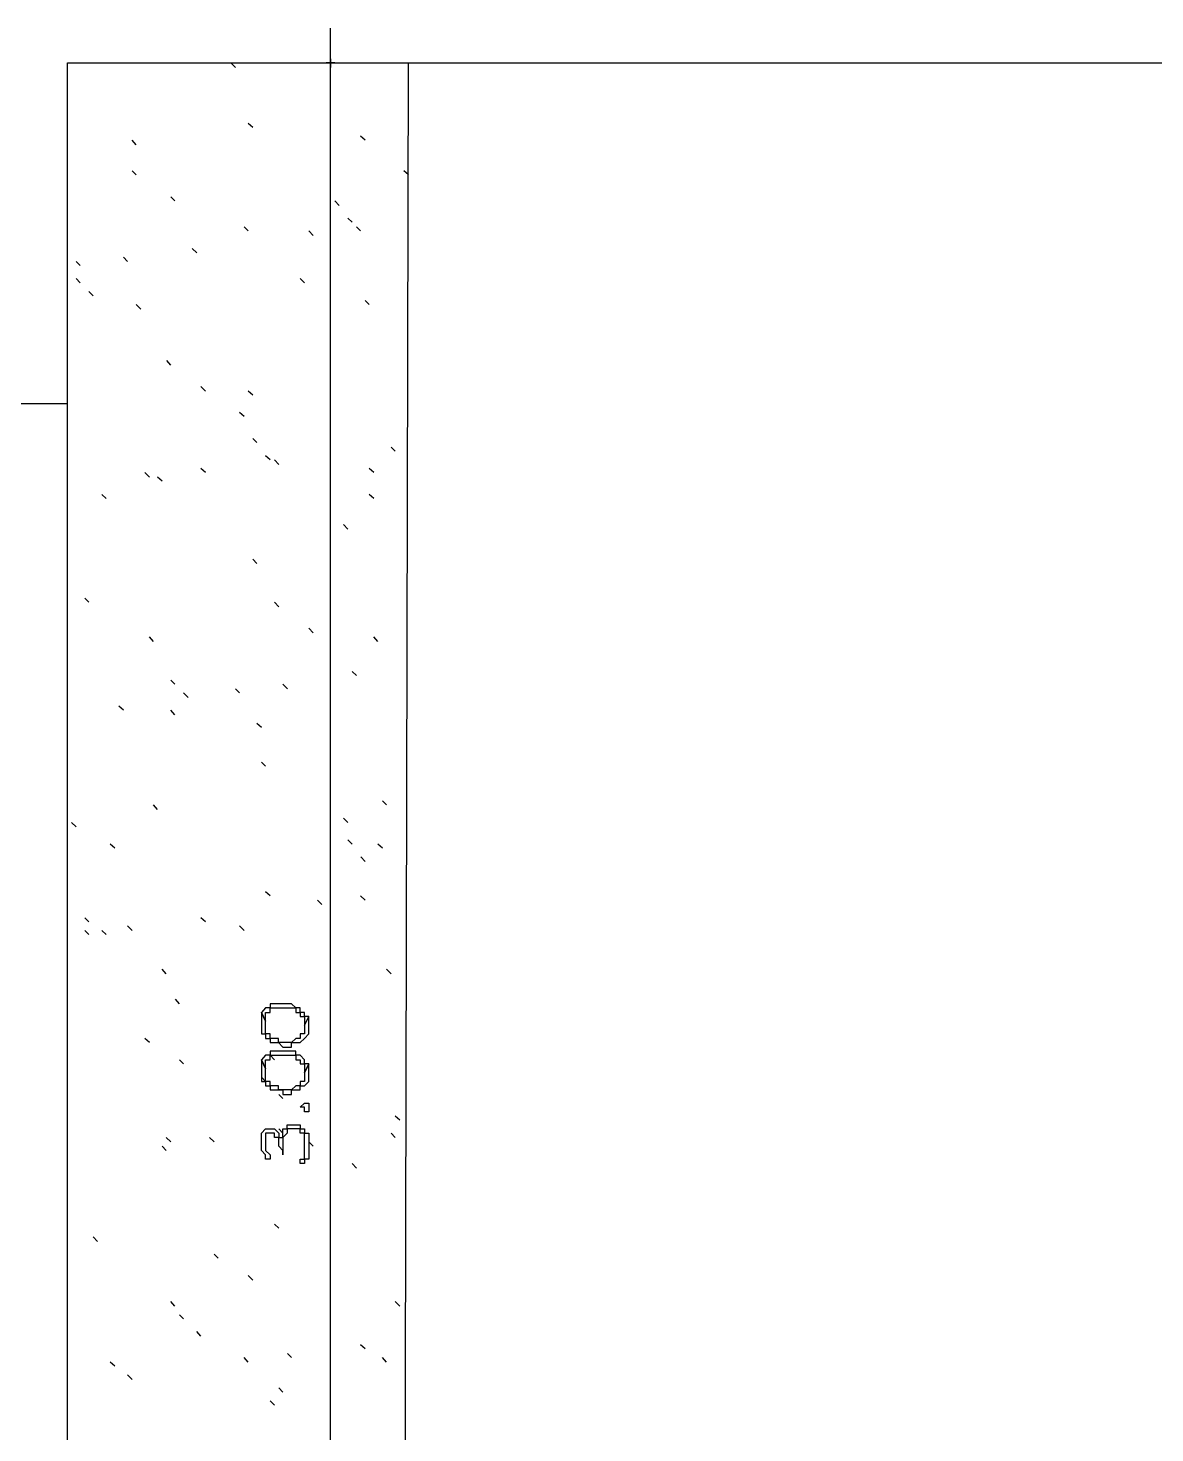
# Model space of a CAD drawing. Header units: millimetres. Extents: x -518.8 to -461.2, y 3.5 to 44.2.
# Drawn here: x -500.393 to -498.73, y 20.578 to 22.65 of the extents above; entities that cross this region are included whole.
import ezdxf

# ---------------------------------------------------------------- set-up
doc = ezdxf.new("R2010")
doc.units = ezdxf.units.MM
doc.header["$MEASUREMENT"] = 0
for name, color, linetype in [('10', 10, 'Continuous'), ('151', 151, 'Continuous'), ('16', 16, 'Continuous'), ('8', 8, 'Continuous'), ('MYSOLIDS', 7, 'Continuous')]:
    doc.layers.add(name, color=color, linetype=linetype)

msp = doc.modelspace()

# ---------------------------------------------------------------- linework, layer by layer
at = {"layer": '10'}
for points in [[(-500.3346, 22.5992), (-494.6496, 22.5992), (-494.6496, 22.4466)], [(-500.3346, 22.0962), (-500.3346, 22.5992)], [(-500.3346, 22.0962), (-500.5324, 22.0962)]]:
    msp.add_lwpolyline(points, dxfattribs=at)
at = {"layer": '151'}
for points in [[(-500.0865, 22.5924), (-500.0933, 22.5992)], [(-499.8384, 19.5879), (-499.8316, 22.5992)], [(-500.0609, 22.5037), (-500.0677, 22.5097)], [(-500.2331, 22.4782), (-500.2391, 22.4849)], [(-499.8955, 22.4849), (-499.9023, 22.4909)], [(-500.2331, 22.4338), (-500.2391, 22.4398)], [(-499.8316, 22.4338), (-499.8384, 22.4398)], [(-500.176, 22.3954), (-500.182, 22.4015)], [(-499.9339, 22.3887), (-499.9399, 22.3954)], [(-500.0677, 22.3511), (-500.0737, 22.3571)], [(-499.9143, 22.3639), (-499.9211, 22.3699)], [(-499.9023, 22.3511), (-499.9083, 22.3571)], [(-499.9722, 22.3443), (-499.9782, 22.3511)], [(-500.1436, 22.3188), (-500.1504, 22.3255)], [(-500.3158, 22.3), (-500.3218, 22.306)], [(-500.2459, 22.306), (-500.2519, 22.3127)], [(-500.3158, 22.2744), (-500.3218, 22.2812)], [(-499.985, 22.2744), (-499.991, 22.2812)], [(-500.2963, 22.2556), (-500.303, 22.2616)], [(-500.2263, 22.236), (-500.2331, 22.2428)], [(-499.8895, 22.2428), (-499.8955, 22.2488)], [(-500.182, 22.1533), (-500.188, 22.1601)], [(-500.1308, 22.115), (-500.1376, 22.1218)], [(-500.0609, 22.109), (-500.0677, 22.115)], [(-500.0737, 22.0774), (-500.0805, 22.0834)], [(-500.0549, 22.0391), (-500.0609, 22.0451)], [(-499.8511, 22.0263), (-499.8572, 22.0323)], [(-500.0354, 22.0135), (-500.0421, 22.0195)], [(-500.0226, 22.0067), (-500.0293, 22.0135)], [(-500.2136, 21.9879), (-500.2203, 21.9947)], [(-500.1948, 21.9819), (-500.2015, 21.9879)], [(-500.1308, 21.9947), (-500.1376, 22.0007)], [(-499.8827, 21.9947), (-499.8895, 22.0007)], [(-500.2775, 21.9563), (-500.2835, 21.9624)], [(-499.8827, 21.9563), (-499.8895, 21.9624)], [(-499.9211, 21.9112), (-499.9271, 21.918)], [(-500.0549, 21.8609), (-500.0609, 21.8669)], [(-500.303, 21.8037), (-500.309, 21.8097)], [(-500.0226, 21.7969), (-500.0293, 21.8037)], [(-499.9722, 21.7586), (-499.9782, 21.7654)], [(-500.2075, 21.7458), (-500.2136, 21.7526)], [(-499.8767, 21.7458), (-499.8827, 21.7526)], [(-499.9083, 21.6954), (-499.9143, 21.7015)], [(-500.176, 21.6827), (-500.182, 21.6887)], [(-500.0805, 21.6699), (-500.0865, 21.6759)], [(-500.0098, 21.6759), (-500.0166, 21.6827)], [(-500.1564, 21.6631), (-500.1632, 21.6699)], [(-500.2519, 21.6443), (-500.2587, 21.6503)], [(-500.176, 21.6375), (-500.182, 21.6443)], [(-500.0481, 21.6188), (-500.0549, 21.6248)], [(-500.0421, 21.5616), (-500.0481, 21.5676)], [(-499.8639, 21.5045), (-499.8699, 21.5105)], [(-500.2015, 21.4977), (-500.2075, 21.5045)], [(-500.3218, 21.4721), (-500.3286, 21.4789)], [(-499.9211, 21.4789), (-499.9271, 21.4849)], [(-500.2647, 21.4406), (-500.2714, 21.4466)], [(-499.9143, 21.4466), (-499.9211, 21.4533)], [(-499.8699, 21.4406), (-499.8767, 21.4466)], [(-499.8955, 21.421), (-499.9015, 21.4278)], [(-500.0354, 21.3706), (-500.0421, 21.3766)], [(-499.9594, 21.3578), (-499.9654, 21.3639)], [(-499.8955, 21.3639), (-499.9023, 21.3706)], [(-500.303, 21.3323), (-500.309, 21.3383)], [(-500.2391, 21.3195), (-500.2459, 21.3263)], [(-500.1308, 21.3323), (-500.1376, 21.3383)], [(-500.0737, 21.3195), (-500.0805, 21.3263)], [(-500.303, 21.3135), (-500.309, 21.3195)], [(-500.2775, 21.3135), (-500.2835, 21.3195)], [(-500.1887, 21.2556), (-500.1948, 21.2624)], [(-499.8572, 21.2556), (-499.8639, 21.2624)], [(-500.1692, 21.2112), (-500.1752, 21.218)], [(-500.2136, 21.1541), (-500.2203, 21.1601)], [(-500.0293, 21.1285), (-500.0354, 21.1353)], [(-500.1632, 21.1225), (-500.1692, 21.1285)], [(-500.0421, 21.0969), (-500.0481, 21.103)], [(-500.0166, 21.0714), (-500.0226, 21.0774)], [(-499.8444, 21.0398), (-499.8511, 21.0458)], [(-500.182, 21.0075), (-500.1887, 21.0142)], [(-500.1181, 21.0075), (-500.1248, 21.0142)], [(-500.0166, 21.0203), (-500.0226, 21.027)], [(-499.8511, 21.0142), (-499.8572, 21.0203)], [(-500.1887, 20.9947), (-500.1948, 21.0015)], [(-499.9722, 21.0015), (-499.9782, 21.0075)], [(-499.9083, 20.9691), (-499.9143, 20.9759)], [(-500.0226, 20.8804), (-500.0293, 20.8864)], [(-500.2902, 20.8609), (-500.2963, 20.8676)], [(-500.1121, 20.836), (-500.1181, 20.8421)], [(-500.0609, 20.8037), (-500.0677, 20.8105)], [(-500.176, 20.7654), (-500.182, 20.7721)], [(-499.8444, 20.7654), (-499.8511, 20.7721)], [(-500.1632, 20.7466), (-500.1692, 20.7526)], [(-500.1376, 20.721), (-500.1436, 20.7278)], [(-499.8955, 20.7022), (-499.9023, 20.7082)], [(-500.2647, 20.6766), (-500.2714, 20.6827)], [(-500.0677, 20.6827), (-500.0737, 20.6894)], [(-500.0038, 20.6894), (-500.0098, 20.6954)], [(-499.8639, 20.6827), (-499.8699, 20.6894)], [(-500.2391, 20.6571), (-500.2459, 20.6639)], [(-500.0166, 20.6383), (-500.0226, 20.6451)], [(-500.0293, 20.6195), (-500.0354, 20.6255)]]:
    msp.add_lwpolyline(points, dxfattribs=at)
at = {"layer": '16'}
for points in [[(-499.9466, 19.5436), (-499.9466, 22.6503)], [(-499.9466, 22.5992), (-499.9466, 22.6052)], [(-499.9466, 22.6052), (-499.9466, 22.5992)], [(-500.2842, 22.5992), (-499.8955, 22.5992)], [(-499.9527, 22.5992), (-499.9466, 22.5992), (-499.9527, 22.5992)], [(-499.9466, 22.5924), (-499.9466, 22.5992), (-499.9466, 22.5924)], [(-499.9399, 22.5992), (-499.9466, 22.5992), (-499.9399, 22.5992)]]:
    msp.add_lwpolyline(points, dxfattribs=at)
at = {"layer": '8'}
msp.add_lwpolyline([(-500.3346, 20.0909), (-500.3346, 22.0962)], dxfattribs=at)
at = {"layer": 'MYSOLIDS'}
for points in [[(-500.0481, 21.1985), (-500.0421, 21.1857), (-500.0421, 21.1857), (-500.0421, 21.1924), (-500.0421, 21.1924), (-500.0421, 21.1985), (-500.0421, 21.1985), (-500.0354, 21.1985), (-500.0354, 21.1985), (-500.0354, 21.2052), (-500.0293, 21.2052), (-500.0293, 21.2052), (-500.0233, 21.2052), (-500.0233, 21.2052), (-500.0166, 21.2052), (-500.0166, 21.2052), (-500.0166, 21.2052), (-500.0105, 21.2052), (-500.0105, 21.2052), (-500.0038, 21.2052), (-500.0038, 21.2052), (-500.0038, 21.2052), (-499.9978, 21.2052), (-499.9978, 21.1985), (-499.991, 21.1985), (-499.991, 21.1985), (-499.991, 21.1924), (-499.985, 21.1924), (-499.985, 21.1924), (-499.985, 21.1857), (-499.985, 21.1857), (-499.985, 21.1797), (-499.985, 21.1797), (-499.9782, 21.1924), (-499.985, 21.1924), (-499.985, 21.1985), (-499.985, 21.1985), (-499.991, 21.1985), (-499.991, 21.2052), (-499.9978, 21.2052), (-499.9978, 21.2052), (-499.9978, 21.2052), (-500.0038, 21.2112), (-500.0038, 21.2112), (-500.0105, 21.2112), (-500.0105, 21.2112), (-500.0166, 21.2112), (-500.0166, 21.2112), (-500.0233, 21.2112), (-500.0233, 21.2112), (-500.0293, 21.2112), (-500.0293, 21.2112), (-500.0354, 21.2112), (-500.0354, 21.2052), (-500.0421, 21.2052), (-500.0421, 21.2052), (-500.0421, 21.2052), (-500.0421, 21.2052), (-500.0481, 21.1985), (-500.0481, 21.1985)], [(-500.0481, 21.1857), (-500.0481, 21.1797), (-500.0481, 21.1797), (-500.0481, 21.1729), (-500.0481, 21.1729), (-500.0481, 21.1669), (-500.0421, 21.1669), (-500.0421, 21.1669), (-500.0421, 21.1601), (-500.0421, 21.1601), (-500.0354, 21.1601), (-500.0354, 21.1541), (-500.0293, 21.1541), (-500.0293, 21.1541), (-500.0293, 21.1541), (-500.0233, 21.1541), (-500.0233, 21.1541), (-500.0166, 21.1473), (-500.0166, 21.1473), (-500.0105, 21.1473), (-500.0105, 21.1473), (-500.0038, 21.1473), (-500.0038, 21.1541), (-499.9978, 21.1541), (-499.9978, 21.1541), (-499.991, 21.1541), (-499.991, 21.1541), (-499.991, 21.1541), (-499.985, 21.1601), (-499.985, 21.1601), (-499.985, 21.1601), (-499.9782, 21.1669), (-499.9782, 21.1669), (-499.9782, 21.1669), (-499.9782, 21.1729), (-499.9782, 21.1729), (-499.9782, 21.1797), (-499.9782, 21.1797), (-499.9782, 21.1857), (-499.9782, 21.1857), (-499.9782, 21.1924), (-499.9782, 21.1924), (-499.985, 21.1797), (-499.985, 21.1797), (-499.985, 21.1729), (-499.985, 21.1729), (-499.985, 21.1669), (-499.985, 21.1669), (-499.991, 21.1669), (-499.991, 21.1601), (-499.991, 21.1601), (-499.9978, 21.1601), (-499.9978, 21.1601), (-500.0038, 21.1541), (-500.0038, 21.1541), (-500.0105, 21.1541), (-500.0105, 21.1541), (-500.0105, 21.1541), (-500.0166, 21.1541), (-500.0166, 21.1541), (-500.0233, 21.1541), (-500.0233, 21.1601), (-500.0293, 21.1601), (-500.0293, 21.1601), (-500.0354, 21.1601), (-500.0354, 21.1601), (-500.0354, 21.1669), (-500.0354, 21.1669), (-500.0421, 21.1669), (-500.0421, 21.1729), (-500.0421, 21.1729), (-500.0421, 21.1797), (-500.0421, 21.1797), (-500.0421, 21.1857), (-500.0481, 21.1985), (-500.0481, 21.1985), (-500.0481, 21.1924), (-500.0481, 21.1924), (-500.0481, 21.1857), (-500.0481, 21.1857), (-500.0481, 21.1857)], [(-500.0481, 21.1285), (-500.0421, 21.1157), (-500.0421, 21.1157), (-500.0421, 21.1225), (-500.0421, 21.1225), (-500.0421, 21.1285), (-500.0421, 21.1285), (-500.0354, 21.1285), (-500.0354, 21.1285), (-500.0354, 21.1353), (-500.0293, 21.1353), (-500.0293, 21.1353), (-500.0233, 21.1353), (-500.0233, 21.1353), (-500.0166, 21.1353), (-500.0166, 21.1353), (-500.0166, 21.1353), (-500.0105, 21.1353), (-500.0105, 21.1353), (-500.0038, 21.1353), (-500.0038, 21.1353), (-500.0038, 21.1353), (-499.9978, 21.1353), (-499.9978, 21.1285), (-499.991, 21.1285), (-499.991, 21.1285), (-499.991, 21.1225), (-499.985, 21.1225), (-499.985, 21.1225), (-499.985, 21.1157), (-499.985, 21.1157), (-499.985, 21.1097), (-499.985, 21.1097), (-499.9782, 21.1225), (-499.985, 21.1225), (-499.985, 21.1285), (-499.985, 21.1285), (-499.991, 21.1353), (-499.991, 21.1353), (-499.9978, 21.1353), (-499.9978, 21.1353), (-499.9978, 21.1413), (-500.0038, 21.1413), (-500.0038, 21.1413), (-500.0105, 21.1413), (-500.0105, 21.1413), (-500.0166, 21.1413), (-500.0166, 21.1413), (-500.0233, 21.1413), (-500.0233, 21.1413), (-500.0293, 21.1413), (-500.0293, 21.1413), (-500.0354, 21.1413), (-500.0354, 21.1353), (-500.0421, 21.1353), (-500.0421, 21.1353), (-500.0421, 21.1353), (-500.0421, 21.1353), (-500.0481, 21.1285), (-500.0481, 21.1285)], [(-500.0481, 21.1157), (-500.0481, 21.1097), (-500.0481, 21.1097), (-500.0481, 21.103), (-500.0481, 21.103), (-500.0481, 21.0969), (-500.0421, 21.0969), (-500.0421, 21.0969), (-500.0421, 21.0902), (-500.0421, 21.0902), (-500.0354, 21.0902), (-500.0354, 21.0842), (-500.0293, 21.0842), (-500.0293, 21.0842), (-500.0293, 21.0842), (-500.0233, 21.0842), (-500.0233, 21.0842), (-500.0166, 21.0842), (-500.0166, 21.0774), (-500.0105, 21.0774), (-500.0105, 21.0774), (-500.0038, 21.0774), (-500.0038, 21.0842), (-499.9978, 21.0842), (-499.9978, 21.0842), (-499.991, 21.0842), (-499.991, 21.0842), (-499.991, 21.0902), (-499.985, 21.0902), (-499.985, 21.0902), (-499.985, 21.0902), (-499.9782, 21.0969), (-499.9782, 21.0969), (-499.9782, 21.0969), (-499.9782, 21.103), (-499.9782, 21.103), (-499.9782, 21.1097), (-499.9782, 21.1097), (-499.9782, 21.1157), (-499.9782, 21.1157), (-499.9782, 21.1225), (-499.9782, 21.1225), (-499.985, 21.1097), (-499.985, 21.1097), (-499.985, 21.103), (-499.985, 21.103), (-499.985, 21.103), (-499.985, 21.0969), (-499.991, 21.0969), (-499.991, 21.0902), (-499.991, 21.0902), (-499.9978, 21.0902), (-499.9978, 21.0902), (-500.0038, 21.0842), (-500.0038, 21.0842), (-500.0105, 21.0842), (-500.0105, 21.0842), (-500.0105, 21.0842), (-500.0166, 21.0842), (-500.0166, 21.0842), (-500.0233, 21.0842), (-500.0233, 21.0902), (-500.0293, 21.0902), (-500.0293, 21.0902), (-500.0354, 21.0902), (-500.0354, 21.0969), (-500.0354, 21.0969), (-500.0354, 21.0969), (-500.0421, 21.0969), (-500.0421, 21.103), (-500.0421, 21.103), (-500.0421, 21.1097), (-500.0421, 21.1097), (-500.0421, 21.1157), (-500.0481, 21.1285), (-500.0481, 21.1285), (-500.0481, 21.1225), (-500.0481, 21.1225), (-500.0481, 21.1157), (-500.0481, 21.1157), (-500.0481, 21.1157)], [(-499.9782, 21.0586), (-499.9782, 21.0518), (-499.9782, 21.0518), (-499.985, 21.0518), (-499.985, 21.0518), (-499.985, 21.0518), (-499.985, 21.0586), (-499.991, 21.0586), (-499.991, 21.0586), (-499.985, 21.0646), (-499.985, 21.0646), (-499.985, 21.0646), (-499.985, 21.0646), (-499.985, 21.0646), (-499.9782, 21.0646), (-499.9782, 21.0586), (-499.9782, 21.0586), (-499.9782, 21.0586), (-499.9782, 21.0586), (-499.9782, 21.0586)], [(-500.0226, 21.0142), (-500.0166, 21.0142), (-500.0166, 21.0203), (-500.0166, 21.0203), (-500.0166, 21.027), (-500.0166, 21.027), (-500.0105, 21.027), (-500.0105, 21.033), (-500.0038, 21.033), (-500.0038, 21.033), (-499.9978, 21.033), (-499.9978, 21.033), (-499.991, 21.033), (-499.991, 21.033), (-499.991, 21.027), (-499.985, 21.027), (-499.985, 21.027), (-499.985, 21.0203), (-499.985, 21.0203), (-499.9782, 21.0203), (-499.9782, 21.0142), (-499.9782, 21.0142), (-499.9782, 21.0075), (-499.9782, 21.0075), (-499.9782, 21.0015), (-499.9782, 21.0015), (-499.9782, 20.9947), (-499.9782, 20.9947), (-499.9782, 20.9887), (-499.9782, 20.9887), (-499.9782, 20.9819), (-499.985, 20.9819), (-499.985, 20.9759), (-499.991, 20.9759), (-499.991, 20.9759), (-499.991, 20.9759), (-499.991, 20.9759), (-499.991, 20.9819), (-499.991, 20.9819), (-499.991, 20.9819), (-499.991, 20.9819), (-499.991, 20.9819), (-499.991, 20.9819), (-499.985, 20.9819), (-499.985, 20.9887), (-499.985, 20.9887), (-499.985, 20.9887), (-499.985, 20.9947), (-499.985, 21.0015), (-499.985, 21.0015), (-499.985, 21.0015), (-499.985, 21.0075), (-499.985, 21.0075), (-499.985, 21.0142), (-499.985, 21.0142), (-499.985, 21.0203), (-499.985, 21.0203), (-499.991, 21.0203), (-499.991, 21.027), (-499.991, 21.027), (-499.9978, 21.027), (-499.9978, 21.027), (-499.9978, 21.027), (-500.0038, 21.027), (-500.0038, 21.027), (-500.0105, 21.027), (-500.0105, 21.0203), (-500.0105, 21.0203), (-500.0166, 21.0142), (-500.0166, 21.0142), (-500.0166, 21.0075), (-500.0166, 21.0075), (-500.0166, 21.0075), (-500.0166, 21.0015), (-500.0166, 21.0015), (-500.0166, 21.0015), (-500.0166, 20.9947), (-500.0166, 20.9947), (-500.0166, 20.9887), (-500.0166, 20.9887), (-500.0166, 20.9887), (-500.0166, 20.9887), (-500.0166, 20.9887), (-500.0166, 20.9947), (-500.0166, 20.9947), (-500.0226, 21.0015), (-500.0226, 21.0015), (-500.0226, 21.0075), (-500.0226, 21.0075), (-500.0226, 21.0142), (-500.0226, 21.0142), (-500.0293, 21.0142), (-500.0293, 21.0203), (-500.0354, 21.0203), (-500.0354, 21.0203), (-500.0354, 21.0203), (-500.0421, 21.0203), (-500.0421, 21.0203), (-500.0421, 21.0203), (-500.0421, 21.0142), (-500.0421, 21.0142), (-500.0421, 21.0075), (-500.0421, 21.0075), (-500.0421, 21.0015), (-500.0421, 21.0015), (-500.0421, 21.0015), (-500.0421, 20.9947), (-500.0421, 20.9947), (-500.0354, 20.9887), (-500.0354, 20.9887), (-500.0354, 20.9887), (-500.0354, 20.9887), (-500.0354, 20.9887), (-500.0354, 20.9887), (-500.0354, 20.9819), (-500.0354, 20.9819), (-500.0354, 20.9819), (-500.0354, 20.9819), (-500.0421, 20.9819), (-500.0421, 20.9819), (-500.0421, 20.9887), (-500.0421, 20.9887), (-500.0421, 20.9887), (-500.0481, 20.9947), (-500.0481, 20.9947), (-500.0481, 20.9947), (-500.0481, 21.0015), (-500.0481, 21.0015), (-500.0481, 21.0075), (-500.0481, 21.0075), (-500.0481, 21.0075), (-500.0481, 21.0142), (-500.0481, 21.0142), (-500.0481, 21.0203), (-500.0481, 21.0203), (-500.0481, 21.0203), (-500.0421, 21.027), (-500.0421, 21.027), (-500.0354, 21.027), (-500.0354, 21.027), (-500.0354, 21.027), (-500.0293, 21.027), (-500.0293, 21.027), (-500.0293, 21.027), (-500.0226, 21.0203), (-500.0226, 21.0203), (-500.0226, 21.0142), (-500.0226, 21.0142), (-500.0226, 21.0142), (-500.0226, 21.0142), (-500.0226, 21.0142), (-500.0226, 21.0142)]]:
    msp.add_lwpolyline(points, dxfattribs=at)

doc.saveas('drawing.dxf')
